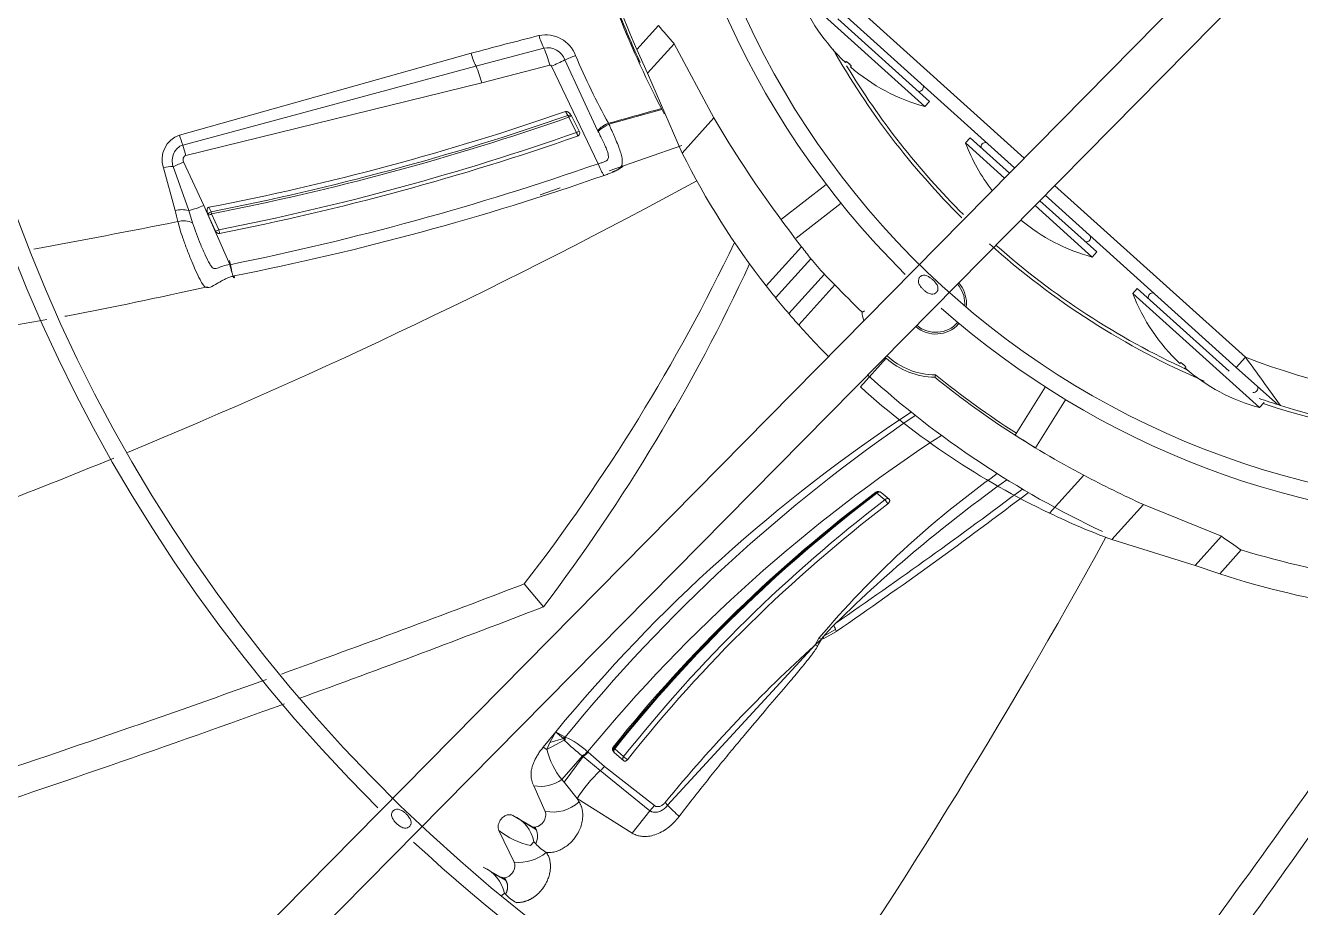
# Model space of a CAD drawing. Header units: millimetres. Extents: x 113490 to 142599, y -20467 to 115.
# Drawn here: x 129887.5 to 130074.4, y -11542.3 to -11412.9 of the extents above; entities that cross this region are included whole.
import ezdxf

# ---------------------------------------------------------------- set-up
doc = ezdxf.new("R2010")
doc.units = ezdxf.units.MM
doc.layers.add('DV3_0', color=7, linetype='Continuous')

msp = doc.modelspace()

# ---------------------------------------------------------------- linework, layer by layer
at = {"layer": 'DV3_0', "color": 7, "linetype": 'Continuous', "lineweight": 15}
for p, q in [((130091.2, -11374.23), (129757.6, -11712.53)), ((129758.45, -11720.21), (130096.11, -11377.79)), ((130019.34, -11424.75), (130000.76, -11408.02)), ((130006.57, -11411.9), (130020.01, -11424.01)), ((130006.97, -11410.78), (130032.49, -11433.76)), ((129977.09, -11416.38), (129980.26, -11412.86)), ((129978.68, -11419.85), (129982.57, -11415.53)), ((129982.57, -11415.53), (129988.38, -11426.43)), ((129910.03, -11428.93), (129952.78, -11416.94)), ((129953.51, -11418.83), (129963.46, -11416.17)), ((129977.09, -11416.38), (129978.68, -11419.85)), ((129910.52, -11430.41), (129953.51, -11418.83)), ((129954.36, -11421.29), (129964.34, -11418.68)), ((129964.59, -11418.82), (129971.43, -11433.14)), ((129966.55, -11417.92), (129971.35, -11428.27)), ((130007.79, -11418.15), (130007.68, -11418.28)), ((130008.53, -11418.82), (130008.42, -11418.95)), ((129978.68, -11419.85), (129983.75, -11431.57)), ((129910.96, -11431.96), (129954.36, -11421.29)), ((130019.34, -11424.75), (130020.01, -11424.01)), ((129966.64, -11425.48), (129966.99, -11426.06)), ((129967.1, -11426.34), (129968.25, -11428.56)), ((129967.49, -11426.13), (129968.65, -11428.36)), ((129973, -11427.34), (129980.78, -11425.19)), ((129972.92, -11427.2), (129973, -11427.34)), ((129973.02, -11434.18), (129983.7, -11430.45)), ((130025.96, -11429.36), (130025.29, -11430.1)), ((130031.02, -11435.26), (130025.29, -11430.1)), ((130025.96, -11429.36), (130031.72, -11434.55)), ((129909.39, -11440), (129907.68, -11433.74)), ((129911.38, -11440.01), (129909.09, -11433.55)), ((129913.6, -11439.27), (129910.64, -11432.85)), ((129998.33, -11441.3), (130004.88, -11436.18)), ((129962.93, -11437.69), (129965.85, -11436.68)), ((130036.96, -11437.78), (130065, -11463.03)), ((129917.41, -11447.95), (129913.6, -11439.27)), ((129914.67, -11440.19), (129914.34, -11439.53)), ((130000.48, -11444.05), (130007.04, -11438.94)), ((130043.87, -11446.83), (130035.48, -11439.28)), ((130036.18, -11438.57), (130044.54, -11446.09)), ((129911.95, -11441.82), (129911.38, -11440.01)), ((129915.3, -11443.04), (129914.24, -11440.68)), ((129914.75, -11440.5), (129914.67, -11440.19)), ((129915.81, -11442.84), (129914.75, -11440.5)), ((129997.45, -11452.8), (130002.6, -11447.08)), ((130043.87, -11446.83), (130044.54, -11446.09)), ((129999.39, -11455.13), (130004.59, -11449.36)), ((130050.48, -11451.44), (130049.81, -11452.18)), ((130068.39, -11468.91), (130049.81, -11452.18)), ((130050.48, -11451.44), (130063.96, -11463.57)), ((130056.84, -11462.32), (130056.73, -11462.44)), ((130057.58, -11462.99), (130057.47, -11463.11)), ((130065, -11463.03), (130070.73, -11468.19)), ((130032.58, -11472.96), (130036.99, -11465.91)), ((130035.55, -11474.81), (130039.96, -11467.76)), ((130068.39, -11468.91), (130069.06, -11468.17)), ((130012.15, -11481.33), (130012.26, -11481.36)), ((130012.3, -11481.48), (130013.48, -11482.45)), ((130012.91, -11481.39), (130014.09, -11482.36)), ((130051.38, -11483.15), (130062.83, -11487.79)), ((130046.75, -11488.29), (130058.94, -11492.11)), ((130058.94, -11492.11), (130062.83, -11487.79)), ((130062.56, -11493.33), (130065.72, -11489.81)), ((130058.94, -11492.11), (130062.56, -11493.33)), ((129963.41, -11498.14), (129960.59, -11494.79)), ((130004.55, -11502.39), (130006.22, -11501.46)), ((130004.23, -11502.89), (130004.5, -11502.79)), ((130004.37, -11502.62), (130004.46, -11502.5)), ((130004.37, -11502.62), (130004.47, -11502.58)), ((130004.46, -11502.5), (130004.55, -11502.39)), ((130004.5, -11502.79), (130006.35, -11501.76)), ((129963.38, -11518.72), (129965.2, -11516.49)), ((129963.92, -11519.1), (129966.46, -11517.71)), ((129966.48, -11517.25), (129966.34, -11517.46)), ((129966.55, -11517.26), (129966.46, -11517.71)), ((129966.46, -11517.71), (129966.55, -11517.81)), ((129966.48, -11517.25), (129966.55, -11517.26)), ((129966.61, -11517.26), (129966.55, -11517.81)), ((129966.11, -11523.5), (129969.12, -11520.03)), ((129969.09, -11520.01), (129969.12, -11520.03)), ((129969.12, -11520.03), (129969.24, -11520.12)), ((129969.24, -11520.12), (129971.72, -11522.18)), ((129969.87, -11519.42), (129969.88, -11519.44)), ((129969.88, -11519.44), (129969.94, -11519.49)), ((129969.94, -11519.49), (129972.35, -11521.56)), ((129973.74, -11518.87), (129973.62, -11518.73)), ((129975.14, -11520.72), (129973.82, -11519.56)), ((129975.16, -11520.13), (129973.85, -11518.98)), ((129971.72, -11522.18), (129979.02, -11528.07)), ((129972.35, -11521.56), (129979.7, -11527.32)), ((129968.35, -11526.29), (129966.43, -11523.89)), ((129961.97, -11524.41), (129963.64, -11528.16)), ((129979.7, -11527.32), (129979.02, -11528.07)), ((129981.25, -11526.86), (129981.61, -11527.27)), ((129961.61, -11530.34), (129958.91, -11528.77)), ((129962.22, -11530.75), (129960.26, -11529.61)), ((129979.02, -11528.07), (129976.42, -11531.36)), ((129959.1, -11535.59), (129956.87, -11530.97)), ((129961.51, -11533.16), (129961.99, -11532.63)), ((129961.99, -11532.63), (129962.27, -11532.91)), ((129954.57, -11536.37), (129957.13, -11537.8)), ((129957.89, -11538.29), (129955.9, -11537.17)), ((129957.28, -11540.49), (129957.67, -11540.15)), ((129957.67, -11540.15), (129957.84, -11540.31)), ((129959.46, -11541.59), (129959.42, -11541.53))]:
    msp.add_line(p, q, dxfattribs=at)
at = {"layer": 'DV3_0', "color": 7, "linetype": 'Continuous', "lineweight": 20}
for p, q in [((130008.31, -11409.3), (130033.9, -11432.34)), ((129983.75, -11431.57), (129988.38, -11426.43)), ((129971.35, -11428.27), (129971.44, -11428.44)), ((129910.96, -11431.96), (129910.52, -11430.41)), ((130038.36, -11436.36), (130066.34, -11461.54)), ((129996.08, -11451.08), (130001.25, -11445.33)), ((130000.83, -11456.78), (130006.11, -11450.92)), ((130009.89, -11465.89), (130013.67, -11461.68)), ((130066.34, -11461.54), (130065, -11463.03)), ((130037.62, -11484.41), (130042.62, -11478.85)), ((130046.75, -11488.29), (130051.38, -11483.15)), ((130005.96, -11500.86), (130006.25, -11500.56)), ((130006.22, -11501.46), (130006.35, -11501.76)), ((130003.23, -11503.75), (130003.77, -11502.77)), ((130003.23, -11503.75), (130003.69, -11503.33)), ((130003.69, -11503.33), (130004.16, -11502.9)), ((130004.16, -11502.9), (130003.77, -11502.77)), ((130004.16, -11502.9), (130004.23, -11502.89)), ((130004.24, -11502.78), (130004.23, -11502.89)), ((130004.24, -11502.78), (130004.37, -11502.62)), ((130004.46, -11502.5), (130004.47, -11502.58)), ((130004.47, -11502.58), (130004.5, -11502.79)), ((129981.61, -11527.27), (130003.23, -11503.75)), ((130003.23, -11503.75), (130003.62, -11503.88)), ((129964.36, -11518.07), (129965.2, -11516.49)), ((129965.2, -11516.49), (129966.48, -11517.25)), ((129963.92, -11519.1), (129964.36, -11518.07)), ((129966.34, -11517.46), (129964.36, -11518.07)), ((129966.55, -11517.26), (129966.61, -11517.26)), ((129963.38, -11518.72), (129963.92, -11519.1)), ((129969.24, -11520.12), (129966.43, -11523.89)), ((129966.43, -11523.9), (129966.11, -11523.5)), ((129976.42, -11531.36), (129968.35, -11526.29))]:
    msp.add_line(p, q, dxfattribs=at)
at = {"layer": 'DV3_0', "color": 7, "linetype": 'Continuous', "lineweight": 15}
for centre, radius, start, end in [((130105.24, -11359.99), 236, 136.9648, 225.2631), ((130105.24, -11359.99), 233.5, 136.5342, 225.7814), ((130105.24, -11359.99), 126, 138.321, 225.2028), ((130105.24, -11359.99), 123.5, 137.2092, 226.1082), ((130105.24, -11359.99), 140, 186.7677, 203.7505), ((130026.48, -11398.15), 27.54, 201.0085, 226.9598), ((130105.24, -11359.99), 140.5, 201.4447, 207.9333), ((130172.84, -12236.93), 849, 104.32746, 105.02193), ((129963.68, -11418.99), 4.76, 21.054, 101.4068), ((129971.79, -11411.87), 9.37, 195.2266, 207.3152), ((129947.19, -11423.31), 17.76, 15.1013, 23.7012), ((129980.92, -11451.11), 36.17, 110.7332, 113.4154), ((130066.7, -11375.69), 107, 202.8771, 208.7791), ((130105.24, -11359.99), 114.25, 209.5268, 225.2169), ((129964.39, -11418.89), 0.214, 20.6173, 102.1279), ((129958.31, -11402.46), 17.52, 290.9793, 298.0441), ((130105.24, -11359.99), 113.75, 211.1126, 225.1249), ((130026.48, -11398.15), 27.54, 229.0402, 254.9915), ((130018.45, -11421.88), 0.667, 265.0119, 16.2203), ((129843.32, -11070.86), 375.45, 280.903, 289.1752), ((129842.7, -11069.9), 377.22, 280.9994, 289.2376), ((129842.52, -11069.64), 377.82, 281.0213, 289.2522), ((129962.63, -11427.99), 4.77, 20.2814, 23.8803), ((129963.66, -11419.28), 7.85, 295.9732, 299.2402), ((129830.2, -10900.22), 545.97, 285.1539, 286.0016), ((130143.94, -11334.3), 180.8, 210.6348, 217.8853), ((129842.59, -11070.49), 379.48, 281.1244, 289.338), ((129974, -11439.47), 12.33, 115.7189, 117.7905), ((129968.21, -11428.62), 0.508, 291.3094, 30.1339), ((129975, -11431.96), 5.2, 113.6404, 134.7432), ((129930.69, -11422.94), 21.51, 196.1751, 200.3404), ((129842.83, -11070.87), 379.59, 281.0963, 289.3173), ((130051, -11420.23), 27.54, 201.0085, 217.7319), ((130028.23, -11430.69), 0.667, 79.7797, 190.9881), ((130087.5, -11379.69), 116, 206.5688, 217.984), ((129909.07, -11438.67), 5.11, 89.8539, 105.7858), ((129904.97, -11422.39), 11.9, 290.2544, 298.4853), ((129835.84, -11044.56), 411.56, 281.4306, 289.2353), ((129569.11, -10669.83), 871.89, 292.47447, 298.55652), ((129840.27, -11056.04), 401.17, 281.1822, 289.2163), ((129908.54, -11427.79), 12.54, 283.0422, 293.7544), ((129663.8, -11501.28), 253.12, 13.6296, 14.0098), ((129910.63, -11444.47), 2.95, 63.5122, 106.4126), ((130051, -11420.23), 27.54, 230.2425, 254.9915), ((130105.24, -11359.99), 114.25, 251.4688, 315.1695), ((130105.24, -11359.99), 113.75, 252.7316, 315.086), ((129914.67, -11440.62), 2.5, 284.762, 297.2571), ((129915.8, -11442.83), 0.539, 202.2597, 278.6721), ((129737.65, -11322.98), 281.46, 322.3809, 334.3771), ((130105.24, -11359.99), 123.5, 226.1082, 316.2428), ((130105.24, -11359.99), 114.25, 228, 246.8305), ((130105.24, -11359.99), 113.75, 228.4247, 245.3309), ((130042.97, -11443.96), 0.667, 265.0119, 16.2203), ((129892.63, -11453.19), 25.42, 9.2717, 13.3033), ((130105.24, -11359.99), 134.6, 220.315, 221.6017), ((129744.74, -11332.51), 274.32, 322.858, 335.1381), ((130206.15, -11254.4), 280.42, 224.4915, 225.6493), ((130020.93, -11453.63), 4.25, 0, 41.5341), ((130020.93, -11453.63), 4.5, 0, 41.7492), ((130087.5, -11379.69), 116, 219.0732, 220.5703), ((130075.52, -11442.31), 27.54, 201.0085, 226.9598), ((130052.76, -11452.77), 0.667, 79.7797, 190.9881), ((130105.24, -11359.99), 126, 228.4752, 270), ((130020.93, -11453.63), 4.25, 354.8173, 0), ((130020.93, -11453.63), 4.5, 352.604, 0), ((130087.5, -11379.69), 116, 221.6524, 224.7912), ((130021.04, -11453.49), 11.02, 187.4586, 193.6287), ((130020.93, -11453.63), 4.5, 229.0529, 318), ((130020.93, -11453.63), 4.25, 229.2681, 318.9663), ((130020.93, -11453.63), 10.84, 228, 269.251), ((130020.93, -11453.63), 10.5, 226.9653, 269.8902), ((130105.24, -11359.99), 140.5, 227.8486, 244.7865), ((130105.24, -11359.99), 134, 230.9991, 237.2517), ((130075.52, -11442.31), 27.54, 229.0402, 254.9915), ((130087.5, -11379.69), 116, 228, 244.5279), ((130105.24, -11359.99), 134.34, 231.0499, 242.2199), ((130067.5, -11466.04), 0.667, 265.0119, 16.2203), ((130105.24, -11359.99), 113.75, 251.0766, 252.7316), ((130147.13, -11666.17), 235.59, 123.4411, 140.5553), ((130153.53, -11669.04), 240.79, 124.2777, 140.9245), ((130147.36, -11665.58), 229.92, 123.1154, 140.531), ((130102.83, -11363.85), 129.77, 237.2273, 238.7727), ((129569.11, -10669.83), 871.89, 290.44342, 292.33228), ((130125.96, -11320.44), 178.99, 242.252, 245.3745), ((130141.05, -11652.66), 214.41, 126.9538, 141.3404), ((130142.36, -11653.48), 215.76, 127.0847, 141.4), ((130142.85, -11653.8), 216.19, 127.147, 141.4201), ((130146.67, -11656.24), 218.96, 127.4655, 141.5655), ((130012.49, -11481.85), 0.625, 47.7893, 122.5207), ((130012.57, -11481.75), 0.496, 46.1549, 128.4511), ((130016.06, -11480.96), 2.97, 210.096, 223.8348), ((130146.91, -11656.47), 218.57, 127.4799, 141.5567), ((130087.5, -11379.69), 116, 244.5279, 249.4312), ((129280.84, -11069), 872.24, 325.21173, 331.29356), ((130105.24, -11359.99), 135.7, 253.0696, 269.7571), ((130105.24, -11359.99), 140, 252.2495, 269.2323), ((129274.22, -9701.77), 1919.9, 289.81328, 290.94717), ((129294.8, -9772.02), 1851.09, 289.98762, 291.17408), ((128508.45, -10413.41), 1921.39, 322.53383, 325.57983), ((128572.55, -10469.09), 1840.9, 322.75622, 325.95172), ((130006.81, -11504.67), 3.19, 143.7116, 146.2521), ((130143.08, -11658.8), 208.79, 132.0492, 140.8077), ((130105.24, -11359.99), 551.5, 195.4775, 254.5225), ((129274.22, -9701.77), 1919.9, 288.19223, 289.74418), ((129294.8, -9772.02), 1851.09, 288.2337, 289.91843), ((129966.81, -11517.37), 0.478, 190.9247, 223.9), ((129989.22, -11494.18), 32.75, 226.1967, 232.0692), ((129962.28, -11527.32), 10.95, 46.1609, 66.7475), ((129974.12, -11519.18), 0.485, 140.7317, 232.4456), ((129974.48, -11518.26), 0.962, 219.8162, 228.871), ((129978.93, -11515.93), 5.65, 228.0185, 235.2631), ((130105.24, -11359.99), 233.5, 225.7814, 315.7154), ((129962.94, -11518.92), 5.57, 260.0111, 304.7159), ((129964.76, -11522.51), 5.76, 258.8491, 312.1775), ((130135.76, -11434.2), 191.06, 208.8135, 208.982), ((130008.73, -11500.85), 37.86, 224.2478, 227.8108), ((129956.89, -11533.55), 5.19, 10.1936, 67.059), ((129963.77, -11522.39), 11.01, 231.1934, 258.1257), ((130105.24, -11359.99), 236, 227.0266, 270), ((129966.87, -11528.88), 6.12, 221.219, 240.0537), ((129959.88, -11529.6), 6.04, 262.6336, 310.7293), ((129963.78, -11534.27), 0.106, 55.1918, 66.6705), ((129952.56, -11541.18), 5.21, 11.3202, 67.3762), ((129962.21, -11536.27), 5.96, 222.7921, 242.0806)]:
    msp.add_arc(centre, radius, start, end, dxfattribs=at)
at = {"layer": 'DV3_0', "color": 7, "linetype": 'Continuous', "lineweight": 20}
for centre, radius, start, end in [((130105.24, -11359.99), 140.35, 201.48, 204.54), ((129963.66, -11413.86), 11.3, 195.8192, 206.1296), ((129964.01, -11418.81), 2.69, 19.2233, 101.7863), ((129933.74, -11427.01), 21.4, 15.5074, 22.4675), ((129911.31, -11432.54), 3.83, 109.5683, 198.3828), ((130105.24, -11359.99), 108.75, 249.0395, 315.4011), ((129910.37, -11443.65), 3.77, 74.5426, 104.9674), ((129469.44, -11900.63), 741, 35.66326, 36.33889), ((130113.28, -11595.15), 143.27, 125.5681, 139.8477), ((130153.67, -11650.87), 210.53, 125.5148, 134.442), ((129532.6, -10812.76), 835.11, 304.55332, 306.86693), ((129574.74, -10875.53), 760.56, 304.57503, 307.19348), ((130033.01, -11527.1), 37.69, 135.8529, 139.0244), ((130144.7, -11580.15), 160.38, 151.2063, 151.6058), ((129989.96, -11488.76), 37.17, 228.2362, 230.5479), ((129974.4, -11516.63), 10.77, 193.2742, 219.6537), ((129967.73, -11517.41), 2.93, 297.5982, 316.6794), ((129967.68, -11517.43), 2.97, 298.9802, 317.6454), ((129967.69, -11517.72), 2.86, 302.8874, 321.7301), ((129985.02, -11536.52), 19.56, 132.8678, 148.4609), ((129969.99, -11519.79), 2.95, 305.8411, 323.1077)]:
    msp.add_arc(centre, radius, start, end, dxfattribs=at)
at = {"layer": 'DV3_0', "color": 7, "linetype": 'Continuous', "lineweight": 15}
for centre, major_axis, ratio, start_param, end_param in [((141709.75, 1586.76), (-11716.76, -13012.77), 0.087151, -0.011968, -0.009675), ((130296.34, -11154.76), (-278.19, -308.96), 0.561586, -0.106694, -0.097329), ((130248.9, -11199.91), (-239.26, -265.73), 0.561585, -0.098855, -0.087977), ((130295.36, -11141.06), (-283.73, -315.12), 0.561586, -0.041148, -0.032008), ((130252.24, -11196.52), (-242.46, -269.28), 0.561586, -0.0731, -0.062386), ((141763.19, 1528.83), (-11711.88, -13007.36), 0.087169, 0.009677, 0.011971)]:
    msp.add_ellipse(centre, major_axis=major_axis, ratio=ratio, start_param=start_param, end_param=end_param, dxfattribs=at)
at = {"layer": 'DV3_0', "color": 7, "linetype": 'Continuous', "lineweight": 20}
msp.add_ellipse((129984.61, -11486.69), major_axis=(22.96, -30.96), ratio=0.289793, start_param=0.87424, end_param=0.89553, dxfattribs=at)
at = {"layer": 'DV3_0', "color": 7, "linetype": 'Continuous', "lineweight": 15}
for points, knots in [([(130008.2, -11418.45), (130008.18, -11418.43), (130008.15, -11418.41), (130008.1, -11418.36), (130008.04, -11418.32), (130007.98, -11418.27), (130007.92, -11418.22), (130007.87, -11418.19), (130007.83, -11418.16), (130007.8, -11418.15), (130007.79, -11418.15), (130007.79, -11418.15)], [0, 0, 0, 0, 0.083334, 0.166303, 0.249826, 0.374984, 0.50015, 0.626605, 0.751629, 0.877407, 1, 1, 1, 1]), ([(130007.79, -11418.15), (130007.79, -11418.15), (130007.79, -11418.15), (130007.81, -11418.15), (130007.83, -11418.16), (130007.87, -11418.19), (130007.92, -11418.22), (130007.98, -11418.27), (130008.05, -11418.32), (130008.12, -11418.38), (130008.17, -11418.43), (130008.2, -11418.45)], [0, 0, 0, 0, 0.081654, 0.164063, 0.248595, 0.373578, 0.500083, 0.625199, 0.750404, 0.875284, 1, 1, 1, 1]), ([(130008.53, -11418.82), (130008.53, -11418.82), (130008.53, -11418.82), (130008.53, -11418.8), (130008.52, -11418.78), (130008.49, -11418.75), (130008.45, -11418.7), (130008.4, -11418.64), (130008.34, -11418.58), (130008.27, -11418.51), (130008.22, -11418.47), (130008.2, -11418.45)], [0, 0, 0, 0, 0.081654, 0.164063, 0.248595, 0.373578, 0.500083, 0.625199, 0.750404, 0.875284, 1, 1, 1, 1]), ([(130008.2, -11418.45), (130008.21, -11418.46), (130008.24, -11418.49), (130008.29, -11418.54), (130008.34, -11418.59), (130008.4, -11418.64), (130008.45, -11418.7), (130008.49, -11418.75), (130008.52, -11418.79), (130008.53, -11418.81), (130008.53, -11418.82), (130008.53, -11418.82)], [0, 0, 0, 0, 0.083334, 0.166303, 0.249826, 0.374984, 0.50015, 0.626605, 0.751629, 0.877407, 1, 1, 1, 1]), ([(129966.64, -11425.48), (129966.65, -11425.48), (129966.68, -11425.47), (129966.72, -11425.46), (129966.83, -11425.47), (129966.96, -11425.52), (129967.1, -11425.62), (129967.24, -11425.75), (129967.38, -11425.92), (129967.45, -11426.06), (129967.49, -11426.13)], [0, 0, 0, 0, 0.030234, 0.058964, 0.114513, 0.29395, 0.425226, 0.573003, 0.78247, 1, 1, 1, 1]), ([(129968.25, -11428.56), (129968.26, -11428.59), (129968.28, -11428.63), (129968.3, -11428.7), (129968.33, -11428.76), (129968.34, -11428.81), (129968.35, -11428.86), (129968.36, -11428.89), (129968.38, -11428.95), (129968.4, -11429.02), (129968.4, -11429.08), (129968.4, -11429.09), (129968.39, -11429.09)], [0, 0, 0, 0, 0.111745, 0.210356, 0.296478, 0.371095, 0.435337, 0.490326, 0.537093, 0.704877, 0.85208, 1, 1, 1, 1]), ([(129973, -11427.34), (129972.59, -11427.55), (129972.21, -11427.78), (129971.65, -11428.18), (129971.47, -11428.35), (129971.43, -11428.44)], [0, 0, 0, 0, 0.5, 0.5, 1, 1, 1, 1]), ([(129971.43, -11428.44), (129971.46, -11428.49), (129971.51, -11428.6), (129971.66, -11428.89), (129972.05, -11429.66), (129972.49, -11430.57), (129972.81, -11431.43), (129972.94, -11431.99), (129972.93, -11432.4), (129972.68, -11432.68), (129972.39, -11432.85), (129972.05, -11432.98), (129971.71, -11433.07), (129971.53, -11433.12), (129971.43, -11433.14)], [0, 0, 0, 0, 0.02368, 0.055134, 0.146901, 0.419077, 0.547071, 0.626034, 0.739727, 0.790956, 0.847617, 0.916748, 0.957154, 1, 1, 1, 1]), ([(129973, -11427.34), (129973.02, -11427.38), (129973.08, -11427.52), (129973.21, -11427.83), (129973.4, -11428.25), (129973.61, -11428.72), (129973.81, -11429.17), (129974.1, -11429.85), (129974.44, -11430.66), (129974.75, -11431.54), (129974.94, -11432.3), (129974.98, -11432.91), (129974.9, -11433.37), (129974.74, -11433.66), (129974.53, -11433.87), (129974.29, -11434.03), (129974.02, -11434.18), (129973.74, -11434.31), (129973.47, -11434.43), (129973.19, -11434.54), (129972.9, -11434.65), (129972.61, -11434.76), (129972.41, -11434.83), (129972.31, -11434.86)], [0, 0, 0, 0, 0.009928, 0.038187, 0.086065, 0.128368, 0.173611, 0.221721, 0.333708, 0.4307, 0.523864, 0.609938, 0.679298, 0.734389, 0.768329, 0.802966, 0.839055, 0.867424, 0.894844, 0.92156, 0.947823, 0.973884, 1, 1, 1, 1]), ([(129972.31, -11434.86), (129972.28, -11434.87), (129972.24, -11434.83), (129972.13, -11434.67), (129972.06, -11434.54), (129971.81, -11434.07), (129971.62, -11433.62), (129971.43, -11433.14)], [0, 0, 0, 0, 0.25, 0.25, 0.5, 0.5, 1, 1, 1, 1]), ([(129973.48, -11434.38), (129973.5, -11434.37), (129973.57, -11434.34), (129973.69, -11434.29), (129973.85, -11434.22), (129974.01, -11434.15), (129974.16, -11434.08), (129974.31, -11434), (129974.68, -11433.81), (129974.97, -11433.62), (129975.17, -11433.44)], [0.1038005, 0.1038005, 0.1038005, 0.1038005, 0.1096647, 0.1280995, 0.1467041, 0.1655182, 0.1845779, 0.2039156, 0.2235604, 0.3323669, 0.3323669, 0.3323669, 0.3323669]), ([(129914.24, -11440.68), (129914.23, -11440.65), (129914.2, -11440.59), (129914.16, -11440.49), (129914.12, -11440.34), (129914.09, -11440.16), (129914.08, -11439.96), (129914.1, -11439.77), (129914.17, -11439.62), (129914.26, -11439.56), (129914.31, -11439.54), (129914.33, -11439.54), (129914.34, -11439.53)], [0, 0, 0, 0, 0.082806, 0.165389, 0.247981, 0.443632, 0.593737, 0.72295, 0.893556, 0.952815, 0.977811, 1, 1, 1, 1]), ([(129918.07, -11449.6), (129917.88, -11449.64), (129917.52, -11449.73), (129917, -11449.93), (129916.51, -11450.17), (129916.03, -11450.44), (129915.33, -11450.85), (129914.5, -11451.32), (129913.89, -11451.37), (129913.47, -11450.91), (129913, -11450.08), (129912.43, -11448.89), (129911.79, -11447.39), (129911.15, -11445.8), (129910.56, -11444.18), (129910.1, -11442.81), (129909.89, -11441.99), (129909.8, -11441.63)], [0, 0, 0, 0, 0.030083, 0.06022, 0.09129, 0.124177, 0.159748, 0.249736, 0.339928, 0.392765, 0.470283, 0.571382, 0.657141, 0.764818, 0.86227, 0.939772, 1, 1, 1, 1]), ([(129917.41, -11447.95), (129916.65, -11447.97), (129916.03, -11448.32), (129915.32, -11448.53), (129915.12, -11448.54), (129914.86, -11448.4), (129914.8, -11448.33), (129914.66, -11448.15), (129914.56, -11448.01), (129914.26, -11447.48), (129914.04, -11447.03), (129913.59, -11446.07), (129913.37, -11445.55), (129912.71, -11443.97), (129912.29, -11442.88), (129911.95, -11441.82)], [0, 0, 0, 0, 0.25, 0.25, 0.375, 0.375, 0.4375, 0.4375, 0.5, 0.5, 0.625, 0.625, 0.75, 0.75, 1, 1, 1, 1]), ([(129914.24, -11440.68), (129914.22, -11440.61), (129914.26, -11440.51), (129914.42, -11440.33), (129914.54, -11440.24), (129914.67, -11440.19)], [0, 0, 0, 0, 0.5, 0.5, 1, 1, 1, 1]), ([(129914.75, -11440.5), (129914.63, -11440.55), (129914.51, -11440.6), (129914.32, -11440.67), (129914.26, -11440.69), (129914.24, -11440.68)], [0, 0, 0, 0, 0.5, 0.5, 1, 1, 1, 1]), ([(129915.81, -11442.84), (129915.84, -11442.98), (129915.87, -11443.12), (129915.9, -11443.31), (129915.9, -11443.37), (129915.88, -11443.37)], [0, 0, 0, 0, 0.5, 0.5, 1, 1, 1, 1]), ([(129918.07, -11449.6), (129918.11, -11449.98), (129918.05, -11450), (129917.79, -11449.34), (129917.58, -11448.66), (129917.41, -11447.95)], [0, 0, 0, 0, 0.5, 0.5, 1, 1, 1, 1]), ([(130021.02, -11452.03), (130020.98, -11452.07), (130020.89, -11452.15), (130020.64, -11452.27), (130020.24, -11452.31), (130019.79, -11452.13), (130019.4, -11451.87), (130019.08, -11451.6), (130018.8, -11451.3), (130018.53, -11450.93), (130018.35, -11450.52), (130018.38, -11450.13), (130018.49, -11449.89), (130018.57, -11449.8), (130018.61, -11449.75)], [0, 0, 0, 0, 0.040717, 0.082601, 0.183674, 0.325225, 0.413967, 0.5088, 0.602375, 0.688214, 0.822702, 0.918959, 0.959862, 1, 1, 1, 1]), ([(130018.61, -11449.75), (130018.65, -11449.71), (130018.74, -11449.63), (130018.98, -11449.52), (130019.39, -11449.48), (130019.82, -11449.66), (130020.22, -11449.93), (130020.63, -11450.28), (130021.04, -11450.74), (130021.28, -11451.27), (130021.25, -11451.66), (130021.14, -11451.89), (130021.06, -11451.98), (130021.02, -11452.03)], [0, 0, 0, 0, 0.040646, 0.082274, 0.181944, 0.323646, 0.41357, 0.509807, 0.690903, 0.824258, 0.919018, 0.959797, 1, 1, 1, 1]), ([(129893.23, -11455.53), (129893.38, -11455.5), (129900.2, -11454.22), (129906.66, -11452.83), (129914.16, -11451.22)], [0.879264, 0.879264, 0.879264, 0.879264, 0.8819151, 1, 1, 1, 1]), ([(129783.56, -11480.41), (129785.58, -11479.62), (129793.98, -11476.44), (129809.51, -11471.34), (129830.31, -11466.23), (129851.65, -11462.37), (129871.6, -11459.2), (129884.74, -11457.07), (129890.58, -11456.01)], [0.2428611, 0.2428611, 0.2428611, 0.2428611, 0.2795611, 0.3948142, 0.5195556, 0.6421753, 0.7617357, 0.8637565, 0.8637565, 0.8637565, 0.8637565]), ([(130057.24, -11462.61), (130057.23, -11462.6), (130057.19, -11462.57), (130057.15, -11462.53), (130057.09, -11462.48), (130057.03, -11462.43), (130056.97, -11462.38), (130056.92, -11462.35), (130056.88, -11462.33), (130056.85, -11462.31), (130056.84, -11462.32), (130056.84, -11462.32)], [0, 0, 0, 0, 0.083334, 0.166303, 0.249826, 0.374984, 0.50015, 0.626605, 0.751629, 0.877407, 1, 1, 1, 1]), ([(130056.84, -11462.32), (130056.84, -11462.32), (130056.84, -11462.31), (130056.86, -11462.32), (130056.88, -11462.33), (130056.92, -11462.35), (130056.97, -11462.38), (130057.03, -11462.43), (130057.1, -11462.49), (130057.17, -11462.55), (130057.22, -11462.59), (130057.24, -11462.61)], [0, 0, 0, 0, 0.081654, 0.164063, 0.248595, 0.373578, 0.500083, 0.625199, 0.750404, 0.875284, 1, 1, 1, 1]), ([(130057.58, -11462.99), (130057.58, -11462.98), (130057.58, -11462.98), (130057.58, -11462.97), (130057.56, -11462.94), (130057.54, -11462.91), (130057.5, -11462.86), (130057.45, -11462.81), (130057.38, -11462.74), (130057.32, -11462.68), (130057.27, -11462.63), (130057.24, -11462.61)], [0, 0, 0, 0, 0.081654, 0.164063, 0.248595, 0.373578, 0.500083, 0.625199, 0.750404, 0.875284, 1, 1, 1, 1]), ([(130057.24, -11462.61), (130057.26, -11462.63), (130057.29, -11462.66), (130057.34, -11462.7), (130057.39, -11462.75), (130057.45, -11462.81), (130057.5, -11462.86), (130057.54, -11462.91), (130057.57, -11462.95), (130057.58, -11462.98), (130057.58, -11462.98), (130057.58, -11462.99)], [0, 0, 0, 0, 0.083334, 0.166303, 0.249826, 0.374984, 0.50015, 0.626605, 0.751629, 0.877407, 1, 1, 1, 1]), ([(130012.3, -11481.48), (130012.29, -11481.45), (130012.26, -11481.4), (130012.26, -11481.37), (130012.26, -11481.36)], [0, 0, 0, 0, 0.499963, 1, 1, 1, 1]), ([(130012.3, -11481.48), (130012.31, -11481.46), (130012.34, -11481.43), (130012.39, -11481.4), (130012.45, -11481.36), (130012.52, -11481.32), (130012.62, -11481.3), (130012.71, -11481.29), (130012.79, -11481.31), (130012.86, -11481.34), (130012.89, -11481.37), (130012.91, -11481.39)], [0, 0, 0, 0, 0.068335, 0.145469, 0.231665, 0.333262, 0.479836, 0.632249, 0.740429, 0.880915, 1, 1, 1, 1]), ([(130013.48, -11482.45), (130013.57, -11482.35), (130013.69, -11482.29), (130013.92, -11482.26), (130014.02, -11482.29), (130014.09, -11482.36)], [0, 0, 0, 0, 0.5, 0.5, 1, 1, 1, 1]), ([(130014.09, -11482.36), (130014.11, -11482.37), (130014.13, -11482.39), (130014.15, -11482.43), (130014.17, -11482.49), (130014.18, -11482.56), (130014.17, -11482.66), (130014.13, -11482.76), (130014.07, -11482.85), (130014, -11482.94), (130013.94, -11482.99), (130013.91, -11483.02)], [0, 0, 0, 0, 0.07454, 0.149665, 0.227324, 0.351488, 0.476595, 0.607041, 0.740493, 0.871945, 1, 1, 1, 1]), ([(129963.38, -11518.72), (129963.3, -11518.82), (129963.15, -11519.01), (129962.94, -11519.29), (129962.75, -11519.57), (129962.57, -11519.84), (129962.41, -11520.1), (129962.26, -11520.36), (129962.13, -11520.61), (129962.02, -11520.86), (129961.92, -11521.1), (129961.83, -11521.34), (129961.76, -11521.57), (129961.7, -11521.79), (129961.64, -11522.08), (129961.59, -11522.43), (129961.58, -11522.84), (129961.61, -11523.25), (129961.69, -11523.64), (129961.8, -11524.03), (129961.91, -11524.28), (129961.97, -11524.41)], [0, 0, 0, 0, 0.057167, 0.111739, 0.163853, 0.213654, 0.261288, 0.306903, 0.350652, 0.39269, 0.433175, 0.472267, 0.510126, 0.546912, 0.582784, 0.650511, 0.717662, 0.785257, 0.85427, 0.92559, 1, 1, 1, 1]), ([(129973.82, -11519.56), (129973.8, -11519.54), (129973.76, -11519.51), (129973.7, -11519.44), (129973.65, -11519.37), (129973.6, -11519.28), (129973.56, -11519.18), (129973.53, -11519.05), (129973.54, -11518.93), (129973.56, -11518.82), (129973.6, -11518.75), (129973.62, -11518.72)], [0, 0, 0, 0, 0.099276, 0.196859, 0.293392, 0.389534, 0.537296, 0.670768, 0.795065, 0.901219, 1, 1, 1, 1]), ([(129973.85, -11518.98), (129973.76, -11519.08), (129973.72, -11519.21), (129973.71, -11519.42), (129973.75, -11519.52), (129973.82, -11519.56)], [0, 0, 0, 0, 0.5, 0.5, 1, 1, 1, 1]), ([(129975.16, -11520.13), (129975.14, -11520.15), (129975.12, -11520.18), (129975.1, -11520.22), (129975.08, -11520.26), (129975.05, -11520.32), (129975.03, -11520.39), (129975.02, -11520.48), (129975.03, -11520.58), (129975.07, -11520.66), (129975.12, -11520.7), (129975.14, -11520.72)], [0, 0, 0, 0, 0.074935, 0.140404, 0.196395, 0.24291, 0.374051, 0.4902, 0.673451, 0.83987, 1, 1, 1, 1]), ([(129975.72, -11520.57), (129975.7, -11520.59), (129975.67, -11520.62), (129975.63, -11520.67), (129975.57, -11520.71), (129975.5, -11520.75), (129975.41, -11520.78), (129975.31, -11520.79), (129975.21, -11520.77), (129975.16, -11520.74), (129975.14, -11520.72)], [0, 0, 0, 0, 0.086931, 0.173955, 0.262548, 0.393393, 0.521895, 0.686293, 0.841595, 1, 1, 1, 1]), ([(129968.62, -11526.78), (129968.66, -11526.83), (129968.72, -11526.93), (129968.8, -11527.09), (129968.88, -11527.26), (129968.95, -11527.43), (129969.01, -11527.6), (129969.06, -11527.78), (129969.1, -11527.97), (129969.13, -11528.15), (129969.15, -11528.35), (129969.16, -11528.54), (129969.17, -11528.75), (129969.16, -11529.17), (129969.07, -11529.82), (129968.8, -11530.68), (129968.41, -11531.45), (129967.96, -11532.13), (129967.47, -11532.69), (129966.91, -11533.18), (129966.4, -11533.53), (129965.96, -11533.77), (129965.61, -11533.93), (129965.26, -11534.05), (129964.9, -11534.13), (129964.55, -11534.19), (129964.19, -11534.21), (129963.96, -11534.19), (129963.84, -11534.18)], [0, 0, 0, 0, 0.019166, 0.038122, 0.056918, 0.075605, 0.094236, 0.112864, 0.13154, 0.150316, 0.169245, 0.188375, 0.207755, 0.227431, 0.308794, 0.389566, 0.473019, 0.53961, 0.606644, 0.674514, 0.74239, 0.78007, 0.816992, 0.853426, 0.889654, 0.925965, 0.962652, 1, 1, 1, 1]), ([(129943.76, -11530.38), (129943.72, -11530.42), (129943.62, -11530.5), (129943.38, -11530.62), (129942.98, -11530.66), (129942.55, -11530.48), (129942.16, -11530.21), (129941.84, -11529.94), (129941.56, -11529.64), (129941.29, -11529.27), (129941.11, -11528.85), (129941.14, -11528.46), (129941.25, -11528.22), (129941.33, -11528.13), (129941.37, -11528.08)], [0, 0, 0, 0, 0.040529, 0.082096, 0.181604, 0.321297, 0.409637, 0.504692, 0.598943, 0.685714, 0.821727, 0.918717, 0.959765, 1, 1, 1, 1]), ([(129941.37, -11528.08), (129941.41, -11528.04), (129941.5, -11527.96), (129941.74, -11527.84), (129942.14, -11527.81), (129942.58, -11527.99), (129942.96, -11528.25), (129943.28, -11528.53), (129943.56, -11528.83), (129943.83, -11529.2), (129944.02, -11529.62), (129943.99, -11530.01), (129943.88, -11530.24), (129943.8, -11530.33), (129943.76, -11530.38)], [0, 0, 0, 0, 0.040488, 0.081902, 0.180627, 0.320355, 0.409206, 0.504808, 0.600124, 0.687341, 0.822717, 0.918807, 0.959755, 1, 1, 1, 1]), ([(129958.91, -11528.77), (129958.8, -11528.71), (129958.54, -11528.62), (129958.08, -11528.66), (129957.62, -11528.88), (129957.21, -11529.23), (129956.92, -11529.69), (129956.76, -11530.15), (129956.74, -11530.58), (129956.82, -11530.85), (129956.87, -11530.97)], [0, 0, 0, 0, 0.124936, 0.249948, 0.37496, 0.499972, 0.624983, 0.749995, 0.875007, 1, 1, 1, 1]), ([(129963.64, -11528.16), (129963.83, -11528.58), (129963.74, -11529.2), (129963.16, -11529.99), (129962.89, -11530.23), (129962.26, -11530.49), (129961.9, -11530.51), (129961.61, -11530.34)], [0, 0, 0, 0, 0.5, 0.5, 0.75, 0.75, 1, 1, 1, 1]), ([(129962.27, -11532.91), (129962.54, -11532.33), (129962.61, -11531.73), (129962.37, -11530.78), (129962.05, -11530.44), (129961.61, -11530.34)], [0, 0, 0, 0, 0.5, 0.5, 1, 1, 1, 1]), ([(129959.42, -11541.53), (129959.48, -11541.53), (129959.59, -11541.54), (129959.76, -11541.53), (129959.93, -11541.52), (129960.09, -11541.5), (129960.26, -11541.48), (129960.42, -11541.45), (129960.59, -11541.41), (129960.74, -11541.36), (129960.9, -11541.31), (129961.06, -11541.25), (129961.21, -11541.18), (129961.36, -11541.11), (129961.5, -11541.04), (129961.65, -11540.96), (129961.78, -11540.88), (129961.92, -11540.79), (129962.05, -11540.7), (129962.18, -11540.6), (129962.31, -11540.5), (129962.43, -11540.4), (129962.54, -11540.3), (129962.66, -11540.19), (129962.77, -11540.09), (129962.87, -11539.98), (129962.97, -11539.87), (129963.07, -11539.75), (129963.16, -11539.64), (129963.25, -11539.53), (129963.34, -11539.41), (129963.42, -11539.3), (129963.5, -11539.18), (129963.57, -11539.07), (129963.64, -11538.95), (129963.71, -11538.84), (129963.86, -11538.55), (129964.07, -11538.09), (129964.28, -11537.45), (129964.4, -11536.84), (129964.43, -11536.33), (129964.42, -11535.92), (129964.38, -11535.59), (129964.32, -11535.28), (129964.24, -11534.98), (129964.13, -11534.7), (129964, -11534.43), (129963.89, -11534.27), (129963.84, -11534.18)], [0, 0, 0, 0, 0.018204, 0.036232, 0.054091, 0.071784, 0.089316, 0.106686, 0.123893, 0.140932, 0.157804, 0.174507, 0.191041, 0.207406, 0.223603, 0.239633, 0.255494, 0.271181, 0.286691, 0.30202, 0.317168, 0.332132, 0.346911, 0.361504, 0.37591, 0.390129, 0.404162, 0.418, 0.431639, 0.445072, 0.458296, 0.471308, 0.484107, 0.496692, 0.509065, 0.521225, 0.533175, 0.598658, 0.661047, 0.720164, 0.776144, 0.808616, 0.840912, 0.873027, 0.904977, 0.936788, 0.968466, 1, 1, 1, 1]), ([(129957.13, -11537.8), (129957.19, -11537.83), (129957.3, -11537.89), (129957.57, -11537.93), (129957.94, -11537.89), (129958.39, -11537.67), (129958.78, -11537.3), (129959.06, -11536.85), (129959.21, -11536.38), (129959.22, -11536.01), (129959.17, -11535.76), (129959.13, -11535.64), (129959.1, -11535.59)], [0, 0, 0, 0, 0.059675, 0.120073, 0.2491, 0.384807, 0.524772, 0.66033, 0.782242, 0.893173, 0.94678, 1, 1, 1, 1]), ([(129957.84, -11540.31), (129957.86, -11540.27), (129957.9, -11540.19), (129957.96, -11540.07), (129958.01, -11539.95), (129958.05, -11539.82), (129958.08, -11539.7), (129958.11, -11539.57), (129958.13, -11539.45), (129958.14, -11539.33), (129958.14, -11539.21), (129958.14, -11539.09), (129958.13, -11538.97), (129958.11, -11538.86), (129958.09, -11538.75), (129958.05, -11538.65), (129958.01, -11538.54), (129957.97, -11538.45), (129957.91, -11538.36), (129957.85, -11538.27), (129957.78, -11538.19), (129957.7, -11538.11), (129957.62, -11538.04), (129957.54, -11537.98), (129957.44, -11537.93), (129957.34, -11537.88), (129957.24, -11537.84), (129957.17, -11537.81), (129957.13, -11537.8)], [0, 0, 0, 0, 0.03637, 0.072818, 0.109387, 0.146108, 0.183005, 0.220091, 0.257376, 0.294864, 0.332555, 0.370448, 0.40854, 0.446831, 0.485321, 0.524014, 0.56291, 0.602001, 0.641273, 0.680709, 0.72029, 0.759994, 0.799804, 0.839701, 0.879673, 0.919712, 0.959818, 1, 1, 1, 1])]:
    msp.add_open_spline(points, degree=3, knots=knots, dxfattribs=at)
for points, degree in [([(129966.99, -11426.06), (129967.1, -11426.01), (129967.34, -11425.97), (129967.47, -11426.06), (129967.49, -11426.13)], 3), ([(129909.8, -11441.63), (129902.7, -11443.04), (129895.66, -11444.39), (129888.67, -11445.68)], 3), ([(130010.49, -11454.74), (130010.3, -11454.83), (130010.12, -11454.92)], 2), ([(130020.91, -11464.13), (130020.85, -11464.3), (130020.79, -11464.47)], 2), ([(130071.47, -11468.61), (130071.2, -11468.53), (130070.94, -11468.38), (130070.73, -11468.19)], 3), ([(129962.12, -11530.46), (129962.3, -11530.62), (129962.37, -11530.75), (129962.32, -11530.85)], 3), ([(129957.68, -11537.91), (129957.84, -11538.06), (129957.9, -11538.19), (129957.86, -11538.3)], 3)]:
    msp.add_open_spline(points, degree=degree, dxfattribs=at)
at = {"layer": 'DV3_0', "color": 7, "linetype": 'Continuous', "lineweight": 20}
for points, knots in [([(129909.09, -11433.55), (129908.89, -11432.91), (129908.93, -11432.2), (129909.45, -11431.03), (129909.94, -11430.57), (129910.52, -11430.41)], [0, 0, 0, 0, 0.5, 0.5, 1, 1, 1, 1]), ([(129910.64, -11432.85), (129910.55, -11432.67), (129910.53, -11432.47), (129910.62, -11432.22), (129910.67, -11432.14), (129910.79, -11432.02), (129910.87, -11431.98), (129910.96, -11431.96)], [0, 0, 0, 0, 0.5, 0.5, 0.75, 0.75, 1, 1, 1, 1]), ([(130003.62, -11503.88), (130003.59, -11503.93), (130003.53, -11504.04), (130003.44, -11504.2), (130003.32, -11504.37), (130003.2, -11504.56), (130003.06, -11504.76), (130002.9, -11504.97), (130002.74, -11505.2), (130002.56, -11505.43), (130002.36, -11505.68), (130002.15, -11505.95), (130001.79, -11506.41), (130001.22, -11507.1), (130000.44, -11508.05), (129999.55, -11509.1), (129998.04, -11510.87), (129995.77, -11513.52), (129993.24, -11516.52), (129990.96, -11519.26), (129989.08, -11521.56), (129987.18, -11523.93), (129985.24, -11526.38), (129983.96, -11528.06), (129983.31, -11528.9)], [0, 0, 0, 0, 0.005366, 0.011271, 0.017723, 0.024728, 0.032291, 0.040414, 0.0491, 0.058352, 0.068171, 0.078557, 0.089512, 0.123028, 0.161172, 0.203935, 0.251305, 0.377254, 0.527911, 0.617273, 0.709161, 0.803571, 0.900512, 1, 1, 1, 1]), ([(129979.02, -11528.07), (129979.04, -11528.09), (129979.09, -11528.12), (129979.18, -11528.17), (129979.37, -11528.25), (129979.68, -11528.32), (129980.07, -11528.29), (129980.43, -11528.18), (129980.71, -11528.05), (129980.97, -11527.89), (129981.21, -11527.69), (129981.43, -11527.48), (129981.56, -11527.34), (129981.61, -11527.27)], [0, 0, 0, 0, 0.030839, 0.061672, 0.126007, 0.260149, 0.422201, 0.541699, 0.632777, 0.72358, 0.829679, 0.921889, 1, 1, 1, 1]), ([(129979.7, -11527.32), (129979.72, -11527.34), (129979.76, -11527.37), (129979.82, -11527.4), (129979.89, -11527.43), (129979.97, -11527.45), (129980.08, -11527.47), (129980.24, -11527.47), (129980.46, -11527.43), (129980.67, -11527.35), (129980.86, -11527.23), (129981.01, -11527.11), (129981.14, -11526.99), (129981.22, -11526.9), (129981.25, -11526.86)], [0, 0, 0, 0, 0.047301, 0.094525, 0.141988, 0.190001, 0.238866, 0.36075, 0.483615, 0.609309, 0.737697, 0.825774, 0.912802, 1, 1, 1, 1]), ([(129983.31, -11528.9), (129983.25, -11528.97), (129983.14, -11529.12), (129982.97, -11529.32), (129982.79, -11529.52), (129982.61, -11529.72), (129982.42, -11529.91), (129982.23, -11530.09), (129982.04, -11530.26), (129981.83, -11530.43), (129981.4, -11530.77), (129980.71, -11531.21), (129979.76, -11531.63), (129978.82, -11531.85), (129978.11, -11531.86), (129977.61, -11531.8), (129977.29, -11531.73), (129976.99, -11531.64), (129976.7, -11531.51), (129976.52, -11531.41), (129976.42, -11531.36)], [0, 0, 0, 0, 0.030527, 0.060888, 0.091127, 0.121289, 0.151418, 0.181562, 0.211765, 0.242074, 0.272534, 0.40425, 0.533731, 0.654722, 0.774279, 0.82032, 0.865654, 0.910537, 0.955231, 1, 1, 1, 1])]:
    msp.add_open_spline(points, degree=3, knots=knots, dxfattribs=at)

doc.saveas('drawing.dxf')
